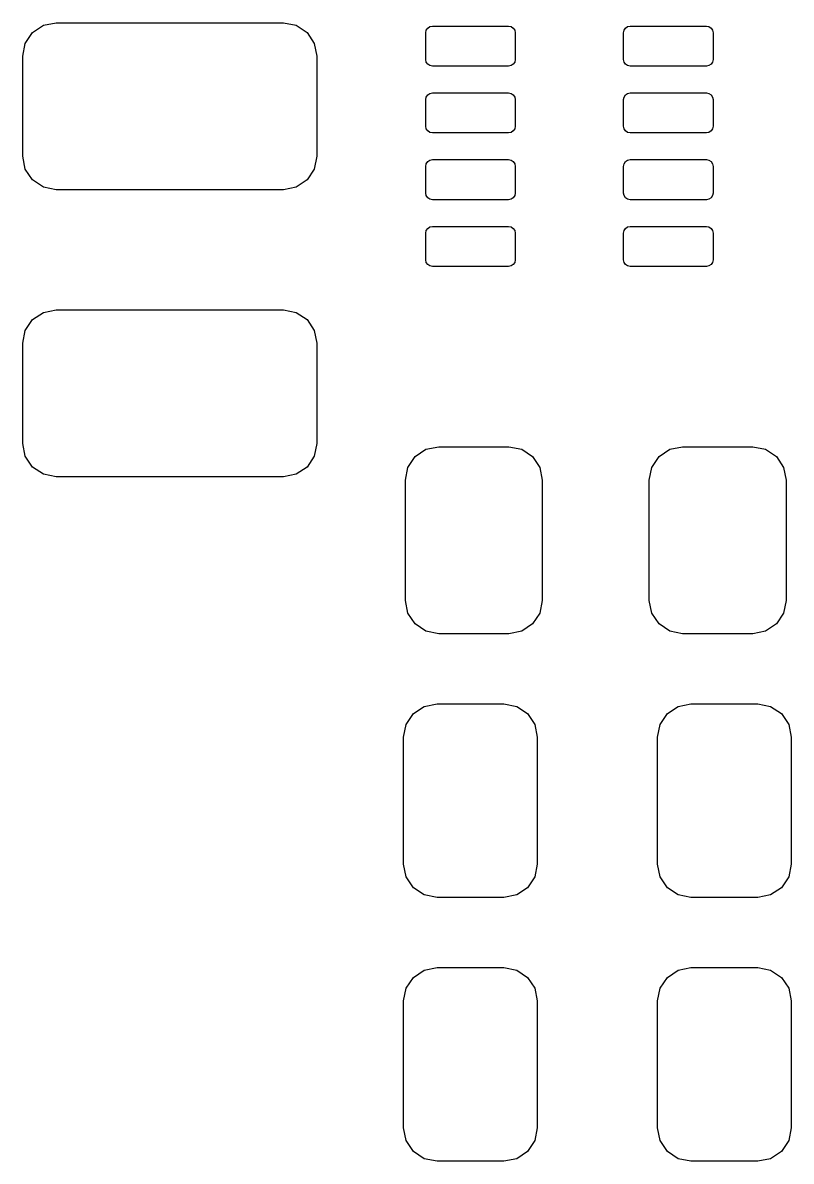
# Model space of a CAD drawing. Header units: inches. Extents: x 1.93 to 9.38, y -5.74 to -1.35.
# Drawn here: x 3.5394 to 3.7657, y -4.6053 to -4.2697 of the extents above; entities that cross this region are included whole.
import ezdxf

# ---------------------------------------------------------------- set-up
doc = ezdxf.new("R2010")
doc.units = ezdxf.units.IN
doc.header["$MEASUREMENT"] = 0
doc.layers.add('BLACK', color=250, linetype='CONTINUOUS')

msp = doc.modelspace()

# ---------------------------------------------------------------- linework, layer by layer
at = {"layer": 'BLACK', "linetype": 'CONTINUOUS'}
for p, q in [((3.54012, -4.27576), (3.54225, -4.27257)), ((3.54225, -4.27257), (3.54545, -4.27043)), ((3.54545, -4.27043), (3.54921, -4.26969)), ((3.54921, -4.26969), (3.61614, -4.26969)), ((3.61614, -4.26969), (3.61991, -4.27043)), ((3.61991, -4.27043), (3.6231, -4.27257)), ((3.6231, -4.27257), (3.62524, -4.27576)), ((3.65807, -4.27264), (3.65822, -4.27188)), ((3.65822, -4.27188), (3.65865, -4.27125)), ((3.65865, -4.27125), (3.65929, -4.27082)), ((3.65929, -4.27082), (3.66004, -4.27067)), ((3.66004, -4.27067), (3.68248, -4.27067)), ((3.68248, -4.27067), (3.68323, -4.27082)), ((3.68323, -4.27082), (3.68387, -4.27125)), ((3.68387, -4.27125), (3.6843, -4.27188)), ((3.6843, -4.27188), (3.68445, -4.27264)), ((3.71634, -4.27264), (3.71649, -4.27188)), ((3.71649, -4.27188), (3.71692, -4.27125)), ((3.71692, -4.27125), (3.71755, -4.27082)), ((3.71755, -4.27082), (3.71831, -4.27067)), ((3.71831, -4.27067), (3.74075, -4.27067)), ((3.74075, -4.27067), (3.7415, -4.27082)), ((3.7415, -4.27082), (3.74214, -4.27125)), ((3.74214, -4.27125), (3.74257, -4.27188)), ((3.74257, -4.27188), (3.74272, -4.27264)), ((3.53937, -4.27953), (3.54012, -4.27576)), ((3.62524, -4.27576), (3.62598, -4.27953)), ((3.65807, -4.28051), (3.65807, -4.27264)), ((3.68445, -4.27264), (3.68445, -4.28051)), ((3.71634, -4.28051), (3.71634, -4.27264)), ((3.74272, -4.27264), (3.74272, -4.28051)), ((3.53937, -4.30906), (3.53937, -4.27953)), ((3.62598, -4.27953), (3.62598, -4.30906)), ((3.65822, -4.28127), (3.65807, -4.28051)), ((3.65865, -4.2819), (3.65822, -4.28127)), ((3.65929, -4.28233), (3.65865, -4.2819)), ((3.66004, -4.28248), (3.65929, -4.28233)), ((3.68248, -4.28248), (3.66004, -4.28248)), ((3.68323, -4.28233), (3.68248, -4.28248)), ((3.68387, -4.2819), (3.68323, -4.28233)), ((3.6843, -4.28127), (3.68387, -4.2819)), ((3.68445, -4.28051), (3.6843, -4.28127)), ((3.71649, -4.28127), (3.71634, -4.28051)), ((3.71692, -4.2819), (3.71649, -4.28127)), ((3.71755, -4.28233), (3.71692, -4.2819)), ((3.71831, -4.28248), (3.71755, -4.28233)), ((3.74075, -4.28248), (3.71831, -4.28248)), ((3.7415, -4.28233), (3.74075, -4.28248)), ((3.74214, -4.2819), (3.7415, -4.28233)), ((3.74257, -4.28127), (3.74214, -4.2819)), ((3.74272, -4.28051), (3.74257, -4.28127)), ((3.65807, -4.29232), (3.65822, -4.29157)), ((3.65807, -4.3002), (3.65807, -4.29232)), ((3.65822, -4.29157), (3.65865, -4.29093)), ((3.65865, -4.29093), (3.65929, -4.2905)), ((3.65929, -4.2905), (3.66004, -4.29035)), ((3.66004, -4.29035), (3.68248, -4.29035)), ((3.68248, -4.29035), (3.68323, -4.2905)), ((3.68323, -4.2905), (3.68387, -4.29093)), ((3.68387, -4.29093), (3.6843, -4.29157)), ((3.6843, -4.29157), (3.68445, -4.29232)), ((3.68445, -4.29232), (3.68445, -4.3002)), ((3.71634, -4.29232), (3.71649, -4.29157)), ((3.71634, -4.3002), (3.71634, -4.29232)), ((3.71649, -4.29157), (3.71692, -4.29093)), ((3.71692, -4.29093), (3.71755, -4.2905)), ((3.71755, -4.2905), (3.71831, -4.29035)), ((3.71831, -4.29035), (3.74075, -4.29035)), ((3.74075, -4.29035), (3.7415, -4.2905)), ((3.7415, -4.2905), (3.74214, -4.29093)), ((3.74214, -4.29093), (3.74257, -4.29157)), ((3.74257, -4.29157), (3.74272, -4.29232)), ((3.74272, -4.29232), (3.74272, -4.3002)), ((3.65822, -4.30095), (3.65807, -4.3002)), ((3.65865, -4.30159), (3.65822, -4.30095)), ((3.65929, -4.30202), (3.65865, -4.30159)), ((3.66004, -4.30217), (3.65929, -4.30202)), ((3.68248, -4.30217), (3.66004, -4.30217)), ((3.68323, -4.30202), (3.68248, -4.30217)), ((3.68387, -4.30159), (3.68323, -4.30202)), ((3.6843, -4.30095), (3.68387, -4.30159)), ((3.68445, -4.3002), (3.6843, -4.30095)), ((3.71649, -4.30095), (3.71634, -4.3002)), ((3.71692, -4.30159), (3.71649, -4.30095)), ((3.71755, -4.30202), (3.71692, -4.30159)), ((3.71831, -4.30217), (3.71755, -4.30202)), ((3.74075, -4.30217), (3.71831, -4.30217)), ((3.7415, -4.30202), (3.74075, -4.30217)), ((3.74214, -4.30159), (3.7415, -4.30202)), ((3.74257, -4.30095), (3.74214, -4.30159)), ((3.74272, -4.3002), (3.74257, -4.30095)), ((3.54012, -4.31282), (3.53937, -4.30906)), ((3.62598, -4.30906), (3.62524, -4.31282)), ((3.54225, -4.31601), (3.54012, -4.31282)), ((3.62524, -4.31282), (3.6231, -4.31601)), ((3.65807, -4.31201), (3.65822, -4.31125)), ((3.65807, -4.31988), (3.65807, -4.31201)), ((3.65822, -4.31125), (3.65865, -4.31062)), ((3.65865, -4.31062), (3.65929, -4.31019)), ((3.65929, -4.31019), (3.66004, -4.31004)), ((3.66004, -4.31004), (3.68248, -4.31004)), ((3.68248, -4.31004), (3.68323, -4.31019)), ((3.68323, -4.31019), (3.68387, -4.31062)), ((3.68387, -4.31062), (3.6843, -4.31125)), ((3.6843, -4.31125), (3.68445, -4.31201)), ((3.68445, -4.31201), (3.68445, -4.31988)), ((3.71634, -4.31201), (3.71649, -4.31125)), ((3.71634, -4.31988), (3.71634, -4.31201)), ((3.71649, -4.31125), (3.71692, -4.31062)), ((3.71692, -4.31062), (3.71755, -4.31019)), ((3.71755, -4.31019), (3.71831, -4.31004)), ((3.71831, -4.31004), (3.74075, -4.31004)), ((3.74075, -4.31004), (3.7415, -4.31019)), ((3.7415, -4.31019), (3.74214, -4.31062)), ((3.74214, -4.31062), (3.74257, -4.31125)), ((3.74257, -4.31125), (3.74272, -4.31201)), ((3.74272, -4.31201), (3.74272, -4.31988)), ((3.54545, -4.31815), (3.54225, -4.31601)), ((3.6231, -4.31601), (3.61991, -4.31815)), ((3.54921, -4.3189), (3.54545, -4.31815)), ((3.61614, -4.3189), (3.54921, -4.3189)), ((3.61991, -4.31815), (3.61614, -4.3189)), ((3.65822, -4.32064), (3.65807, -4.31988)), ((3.65865, -4.32127), (3.65822, -4.32064)), ((3.65929, -4.3217), (3.65865, -4.32127)), ((3.66004, -4.32185), (3.65929, -4.3217)), ((3.68248, -4.32185), (3.66004, -4.32185)), ((3.68323, -4.3217), (3.68248, -4.32185)), ((3.68387, -4.32127), (3.68323, -4.3217)), ((3.6843, -4.32064), (3.68387, -4.32127)), ((3.68445, -4.31988), (3.6843, -4.32064)), ((3.71649, -4.32064), (3.71634, -4.31988)), ((3.71692, -4.32127), (3.71649, -4.32064)), ((3.71755, -4.3217), (3.71692, -4.32127)), ((3.71831, -4.32185), (3.71755, -4.3217)), ((3.74075, -4.32185), (3.71831, -4.32185)), ((3.7415, -4.3217), (3.74075, -4.32185)), ((3.74214, -4.32127), (3.7415, -4.3217)), ((3.74257, -4.32064), (3.74214, -4.32127)), ((3.74272, -4.31988), (3.74257, -4.32064)), ((3.65807, -4.33169), (3.65822, -4.33094)), ((3.65807, -4.33957), (3.65807, -4.33169)), ((3.65822, -4.33094), (3.65865, -4.3303)), ((3.65865, -4.3303), (3.65929, -4.32987)), ((3.65929, -4.32987), (3.66004, -4.32972)), ((3.66004, -4.32972), (3.68248, -4.32972)), ((3.68248, -4.32972), (3.68323, -4.32987)), ((3.68323, -4.32987), (3.68387, -4.3303)), ((3.68387, -4.3303), (3.6843, -4.33094)), ((3.6843, -4.33094), (3.68445, -4.33169)), ((3.68445, -4.33169), (3.68445, -4.33957)), ((3.71634, -4.33169), (3.71649, -4.33094)), ((3.71634, -4.33957), (3.71634, -4.33169)), ((3.71649, -4.33094), (3.71692, -4.3303)), ((3.71692, -4.3303), (3.71755, -4.32987)), ((3.71755, -4.32987), (3.71831, -4.32972)), ((3.71831, -4.32972), (3.74075, -4.32972)), ((3.74075, -4.32972), (3.7415, -4.32987)), ((3.7415, -4.32987), (3.74214, -4.3303)), ((3.74214, -4.3303), (3.74257, -4.33094)), ((3.74257, -4.33094), (3.74272, -4.33169)), ((3.74272, -4.33169), (3.74272, -4.33957)), ((3.65822, -4.34032), (3.65807, -4.33957)), ((3.68445, -4.33957), (3.6843, -4.34032)), ((3.71649, -4.34032), (3.71634, -4.33957)), ((3.74272, -4.33957), (3.74257, -4.34032)), ((3.65865, -4.34096), (3.65822, -4.34032)), ((3.65929, -4.34139), (3.65865, -4.34096)), ((3.66004, -4.34154), (3.65929, -4.34139)), ((3.68248, -4.34154), (3.66004, -4.34154)), ((3.68323, -4.34139), (3.68248, -4.34154)), ((3.68387, -4.34096), (3.68323, -4.34139)), ((3.6843, -4.34032), (3.68387, -4.34096)), ((3.71692, -4.34096), (3.71649, -4.34032)), ((3.71755, -4.34139), (3.71692, -4.34096)), ((3.71831, -4.34154), (3.71755, -4.34139)), ((3.74075, -4.34154), (3.71831, -4.34154)), ((3.7415, -4.34139), (3.74075, -4.34154)), ((3.74214, -4.34096), (3.7415, -4.34139)), ((3.74257, -4.34032), (3.74214, -4.34096)), ((3.54225, -4.35721), (3.54545, -4.35508)), ((3.54545, -4.35508), (3.54921, -4.35433)), ((3.54921, -4.35433), (3.61614, -4.35433)), ((3.61614, -4.35433), (3.61991, -4.35508)), ((3.61991, -4.35508), (3.6231, -4.35721)), ((3.54012, -4.36041), (3.54225, -4.35721)), ((3.6231, -4.35721), (3.62524, -4.36041)), ((3.53937, -4.36417), (3.54012, -4.36041)), ((3.62524, -4.36041), (3.62598, -4.36417)), ((3.53937, -4.3937), (3.53937, -4.36417)), ((3.62598, -4.36417), (3.62598, -4.3937)), ((3.54012, -4.39747), (3.53937, -4.3937)), ((3.62598, -4.3937), (3.62524, -4.39747)), ((3.65495, -4.39757), (3.65814, -4.39543)), ((3.65814, -4.39543), (3.66191, -4.39469)), ((3.66191, -4.39469), (3.68258, -4.39469)), ((3.68258, -4.39469), (3.68635, -4.39543)), ((3.68635, -4.39543), (3.68954, -4.39757)), ((3.7268, -4.39757), (3.72999, -4.39543)), ((3.72999, -4.39543), (3.73376, -4.39469)), ((3.73376, -4.39469), (3.75443, -4.39469)), ((3.75443, -4.39469), (3.7582, -4.39543)), ((3.7582, -4.39543), (3.76139, -4.39757)), ((3.54225, -4.40066), (3.54012, -4.39747)), ((3.62524, -4.39747), (3.6231, -4.40066)), ((3.65282, -4.40076), (3.65495, -4.39757)), ((3.68954, -4.39757), (3.69167, -4.40076)), ((3.72467, -4.40076), (3.7268, -4.39757)), ((3.76139, -4.39757), (3.76352, -4.40076)), ((3.54545, -4.40279), (3.54225, -4.40066)), ((3.54921, -4.40354), (3.54545, -4.40279)), ((3.61991, -4.40279), (3.61614, -4.40354)), ((3.6231, -4.40066), (3.61991, -4.40279)), ((3.65207, -4.40453), (3.65282, -4.40076)), ((3.69167, -4.40076), (3.69242, -4.40453)), ((3.72392, -4.40453), (3.72467, -4.40076)), ((3.76352, -4.40076), (3.76427, -4.40453)), ((3.61614, -4.40354), (3.54921, -4.40354)), ((3.65207, -4.43996), (3.65207, -4.40453)), ((3.69242, -4.40453), (3.69242, -4.43996)), ((3.72392, -4.43996), (3.72392, -4.40453)), ((3.76427, -4.40453), (3.76427, -4.43996)), ((3.65282, -4.44373), (3.65207, -4.43996)), ((3.69242, -4.43996), (3.69167, -4.44373)), ((3.72467, -4.44373), (3.72392, -4.43996)), ((3.76427, -4.43996), (3.76352, -4.44373)), ((3.65495, -4.44692), (3.65282, -4.44373)), ((3.69167, -4.44373), (3.68954, -4.44692)), ((3.7268, -4.44692), (3.72467, -4.44373)), ((3.76352, -4.44373), (3.76139, -4.44692)), ((3.65814, -4.44905), (3.65495, -4.44692)), ((3.68954, -4.44692), (3.68635, -4.44905)), ((3.72999, -4.44905), (3.7268, -4.44692)), ((3.76139, -4.44692), (3.7582, -4.44905)), ((3.66191, -4.4498), (3.65814, -4.44905)), ((3.68258, -4.4498), (3.66191, -4.4498)), ((3.68635, -4.44905), (3.68258, -4.4498)), ((3.73376, -4.4498), (3.72999, -4.44905)), ((3.75443, -4.4498), (3.73376, -4.4498)), ((3.7582, -4.44905), (3.75443, -4.4498)), ((3.65765, -4.47122), (3.66142, -4.47047)), ((3.66142, -4.47047), (3.6811, -4.47047)), ((3.6811, -4.47047), (3.68487, -4.47122)), ((3.73245, -4.47122), (3.73622, -4.47047)), ((3.73622, -4.47047), (3.75591, -4.47047)), ((3.75591, -4.47047), (3.75967, -4.47122)), ((3.65232, -4.47655), (3.65446, -4.47336)), ((3.65446, -4.47336), (3.65765, -4.47122)), ((3.68487, -4.47122), (3.68806, -4.47336)), ((3.68806, -4.47336), (3.6902, -4.47655)), ((3.72713, -4.47655), (3.72926, -4.47336)), ((3.72926, -4.47336), (3.73245, -4.47122)), ((3.75967, -4.47122), (3.76287, -4.47336)), ((3.76287, -4.47336), (3.765, -4.47655)), ((3.65157, -4.48031), (3.65232, -4.47655)), ((3.6902, -4.47655), (3.69094, -4.48031)), ((3.72638, -4.48031), (3.72713, -4.47655)), ((3.765, -4.47655), (3.76575, -4.48031)), ((3.65157, -4.51772), (3.65157, -4.48031)), ((3.69094, -4.48031), (3.69094, -4.51772)), ((3.72638, -4.51772), (3.72638, -4.48031)), ((3.76575, -4.48031), (3.76575, -4.51772)), ((3.65232, -4.52148), (3.65157, -4.51772)), ((3.69094, -4.51772), (3.6902, -4.52148)), ((3.72713, -4.52148), (3.72638, -4.51772)), ((3.76575, -4.51772), (3.765, -4.52148)), ((3.65446, -4.52468), (3.65232, -4.52148)), ((3.6902, -4.52148), (3.68806, -4.52468)), ((3.72926, -4.52468), (3.72713, -4.52148)), ((3.765, -4.52148), (3.76287, -4.52468)), ((3.65765, -4.52681), (3.65446, -4.52468)), ((3.66142, -4.52756), (3.65765, -4.52681)), ((3.6811, -4.52756), (3.66142, -4.52756)), ((3.68487, -4.52681), (3.6811, -4.52756)), ((3.68806, -4.52468), (3.68487, -4.52681)), ((3.73245, -4.52681), (3.72926, -4.52468)), ((3.73622, -4.52756), (3.73245, -4.52681)), ((3.75591, -4.52756), (3.73622, -4.52756)), ((3.75967, -4.52681), (3.75591, -4.52756)), ((3.76287, -4.52468), (3.75967, -4.52681)), ((3.65232, -4.5543), (3.65446, -4.55111)), ((3.65446, -4.55111), (3.65765, -4.54898)), ((3.65765, -4.54898), (3.66142, -4.54823)), ((3.66142, -4.54823), (3.6811, -4.54823)), ((3.6811, -4.54823), (3.68487, -4.54898)), ((3.68487, -4.54898), (3.68806, -4.55111)), ((3.68806, -4.55111), (3.6902, -4.5543)), ((3.72713, -4.5543), (3.72926, -4.55111)), ((3.72926, -4.55111), (3.73245, -4.54898)), ((3.73245, -4.54898), (3.73622, -4.54823)), ((3.73622, -4.54823), (3.75591, -4.54823)), ((3.75591, -4.54823), (3.75967, -4.54898)), ((3.75967, -4.54898), (3.76287, -4.55111)), ((3.76287, -4.55111), (3.765, -4.5543)), ((3.65157, -4.55807), (3.65232, -4.5543)), ((3.6902, -4.5543), (3.69094, -4.55807)), ((3.72638, -4.55807), (3.72713, -4.5543)), ((3.765, -4.5543), (3.76575, -4.55807)), ((3.65157, -4.59547), (3.65157, -4.55807)), ((3.69094, -4.55807), (3.69094, -4.59547)), ((3.72638, -4.59547), (3.72638, -4.55807)), ((3.76575, -4.55807), (3.76575, -4.59547)), ((3.65232, -4.59924), (3.65157, -4.59547)), ((3.69094, -4.59547), (3.6902, -4.59924)), ((3.72713, -4.59924), (3.72638, -4.59547)), ((3.76575, -4.59547), (3.765, -4.59924)), ((3.65446, -4.60243), (3.65232, -4.59924)), ((3.6902, -4.59924), (3.68806, -4.60243)), ((3.72926, -4.60243), (3.72713, -4.59924)), ((3.765, -4.59924), (3.76287, -4.60243)), ((3.65765, -4.60457), (3.65446, -4.60243)), ((3.66142, -4.60531), (3.65765, -4.60457)), ((3.68487, -4.60457), (3.6811, -4.60531)), ((3.68806, -4.60243), (3.68487, -4.60457)), ((3.73245, -4.60457), (3.72926, -4.60243)), ((3.73622, -4.60531), (3.73245, -4.60457)), ((3.75967, -4.60457), (3.75591, -4.60531)), ((3.76287, -4.60243), (3.75967, -4.60457)), ((3.6811, -4.60531), (3.66142, -4.60531)), ((3.75591, -4.60531), (3.73622, -4.60531))]:
    msp.add_line(p, q, dxfattribs=at)

doc.saveas('drawing.dxf')
